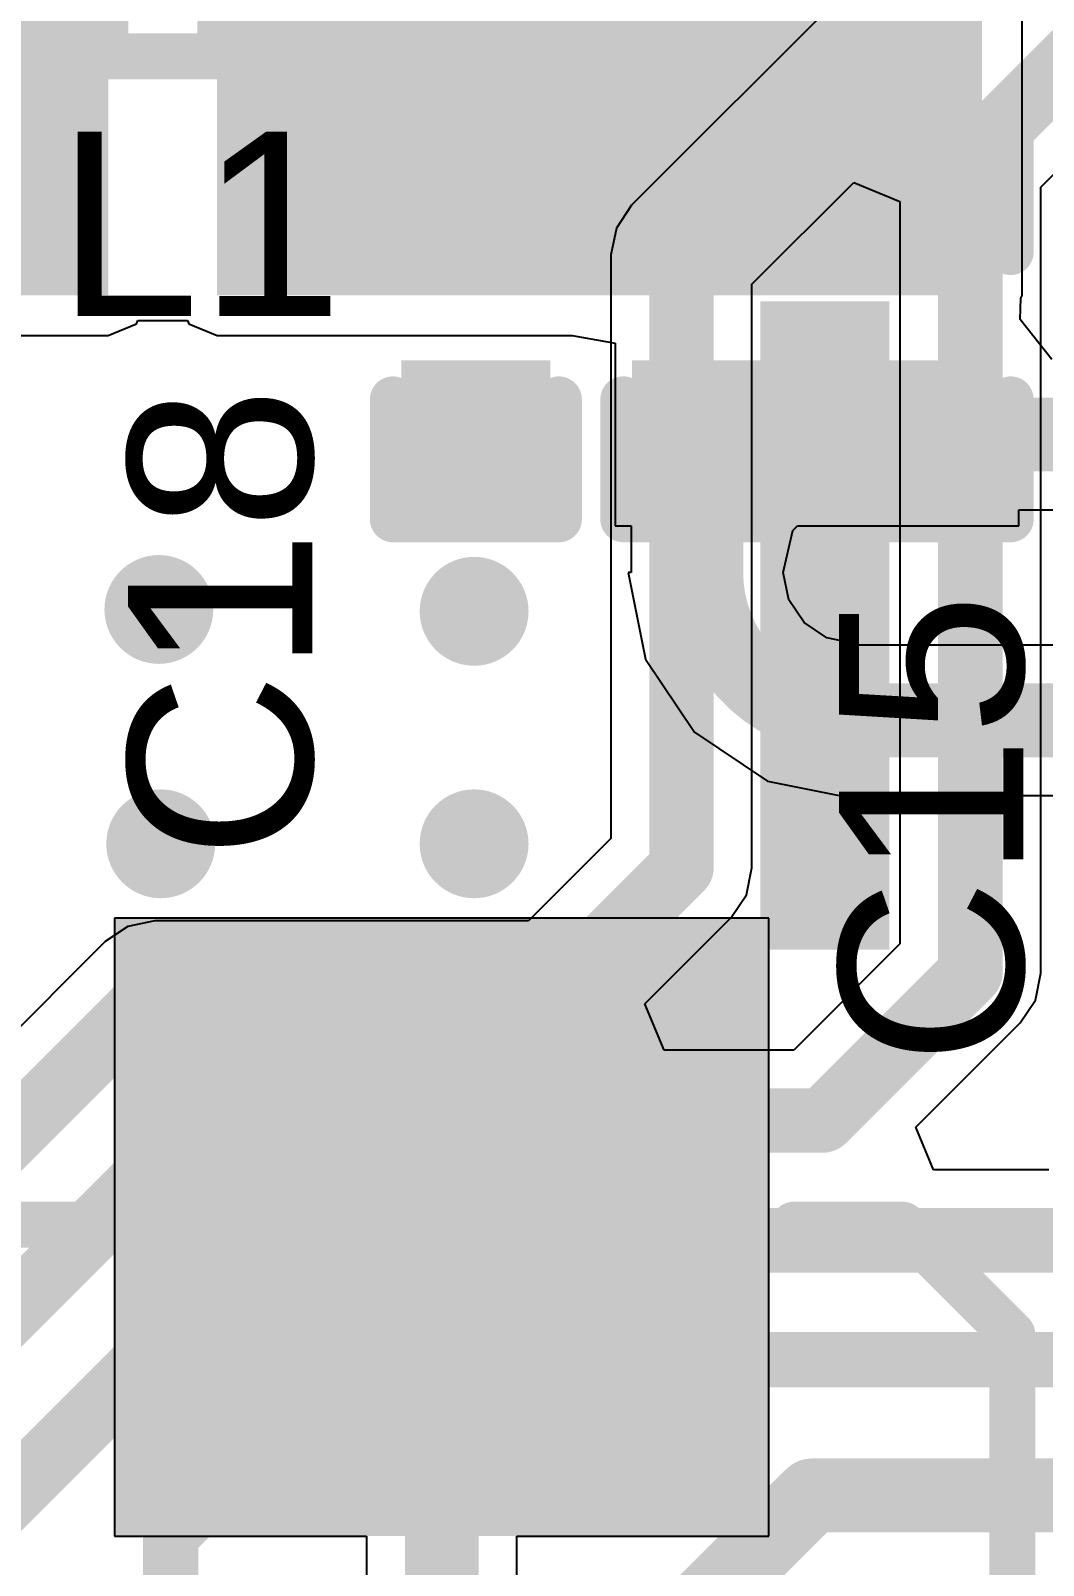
# Model space of a CAD drawing. Header units: millimetres. Extents: x -96 to 8, y -10 to 27.
# Drawn here: x -15.941 to -13.15, y 14.584 to 18.813 of the extents above; entities that cross this region are included whole.
import ezdxf

# ---------------------------------------------------------------- set-up
doc = ezdxf.new("R2010")
doc.units = ezdxf.units.MM
for name, color, linetype in [('BottomLayer', 5, 'Continuous'), ('TopLayer', 1, 'Continuous'), ('TopOverlay', 2, 'Continuous'), ('TopPaste', 8, 'Continuous'), ('TopSolder', 216, 'Continuous'), ('ViaHoleLayer', 16, 'Continuous')]:
    doc.layers.add(name, color=color, linetype=linetype)
doc.styles.add('Arial', font='', dxfattribs={"height": 0.2})
doc.styles.get('Arial').set_extended_font_data('Arial')

# ---------------------------------------------------------------- blocks, each defined once
blk = doc.blocks.new('TC33X_2_105E_26')
at = {"layer": 'TopLayer'}
blk.add_hatch(color=1, dxfattribs=at).paths.add_polyline_path([(-0.8, 2.375), (0.8, 2.375), (0.8, 0.875), (-0.8, 0.875)])
at = {"layer": 'TopPaste'}
blk.add_hatch(color=8, dxfattribs=at).paths.add_polyline_path([(-0.8, 2.375), (0.8, 2.375), (0.8, 0.875), (-0.8, 0.875)])
at = {"layer": 'TopSolder'}
blk.add_hatch(color=216, dxfattribs=at).paths.add_polyline_path([(-0.9016, 2.4766), (0.9016, 2.4766), (0.9016, 0.7734), (-0.9016, 0.7734)])
at = {"layer": 'TopOverlay', "const_width": 0.127}
for points in [[(-1.27, 1.6312), (-0.97, 1.6312)], [(0.97, 1.6312), (1.27, 1.6312)], [(1.27, 1.6312), (1.572, 1.3292)], [(1.572, -0.7874), (1.572, 1.3292)]]:
    blk.add_lwpolyline(points, dxfattribs=at)
at = {"layer": 'TopOverlay', "const_width": 0.0635}
for points in [[(-1.0018, 1.6312, 1), (-0.9383, 1.6312, 1)], [(0.9383, 1.6312, 1), (1.0018, 1.6312, 1)], [(1.2383, 1.6312, 1), (1.3018, 1.6312, 1)], [(1.2383, 1.6312, 1), (1.3018, 1.6312, 1)], [(1.5403, 1.3292, 1), (1.6038, 1.3292, 1)], [(1.5403, 1.3292, 1), (1.6038, 1.3292, 1)]]:
    blk.add_lwpolyline(points, format="xyb", close=True, dxfattribs=at)
blk = doc.blocks.new('IND_0201_42')
at = {"layer": 'TopLayer'}
for points in [[(-0.4, 0.15), (-0.15, 0.15), (-0.15, -0.15), (-0.4, -0.15)], [(0.15, 0.15), (0.4, 0.15), (0.4, -0.15), (0.15, -0.15)]]:
    blk.add_hatch(color=1, dxfattribs=at).paths.add_polyline_path(points)
at = {"layer": 'TopPaste'}
for points in [[(-0.4, 0.15), (-0.15, 0.15), (-0.15, -0.15), (-0.4, -0.15)], [(0.15, 0.15), (0.4, 0.15), (0.4, -0.15), (0.15, -0.15)]]:
    blk.add_hatch(color=8, dxfattribs=at).paths.add_polyline_path(points)
at = {"layer": 'TopSolder'}
for points in [[(-0.455, 0.205), (-0.095, 0.205), (-0.095, -0.205), (-0.455, -0.205)], [(0.095, 0.205), (0.455, 0.205), (0.455, -0.205), (0.095, -0.205)]]:
    blk.add_hatch(color=216, dxfattribs=at).paths.add_polyline_path(points)
at = {"layer": 'TopOverlay', "const_width": 0.127}
for points in [[(-0.4826, 0.2286), (-0.4826, -0.2286)], [(0.4826, 0.2286), (-0.4826, 0.2286)], [(0.4826, 0.2286), (0.4826, -0.2286)], [(0.4826, -0.2286), (-0.4826, -0.2286)]]:
    blk.add_lwpolyline(points, dxfattribs=at)
at = {"layer": 'TopOverlay', "const_width": 0.0635}
for points in [[(-0.5143, 0.2286, 1), (-0.4508, 0.2286, 1)], [(-0.5143, 0.2286, 1), (-0.4508, 0.2286, 1)], [(0.4508, 0.2286, 1), (0.5143, 0.2286, 1)], [(0.4508, 0.2286, 1), (0.5143, 0.2286, 1)], [(-0.5143, -0.2286, 1), (-0.4508, -0.2286, 1)], [(-0.5143, -0.2286, 1), (-0.4508, -0.2286, 1)], [(0.4508, -0.2286, 1), (0.5143, -0.2286, 1)], [(0.4508, -0.2286, 1), (0.5143, -0.2286, 1)]]:
    blk.add_lwpolyline(points, format="xyb", close=True, dxfattribs=at)
blk = doc.blocks.new('CAP_0201_65')
at = {"layer": 'TopLayer'}
for points in [[(-0.45, 0.15), (-0.15, 0.15), (-0.15, -0.15), (-0.45, -0.15)], [(0.15, 0.15), (0.45, 0.15), (0.45, -0.15), (0.15, -0.15)]]:
    blk.add_hatch(color=1, dxfattribs=at).paths.add_polyline_path(points)
at = {"layer": 'TopPaste'}
for points in [[(-0.45, 0.15), (-0.15, 0.15), (-0.15, -0.15), (-0.45, -0.15)], [(0.15, 0.15), (0.45, 0.15), (0.45, -0.15), (0.15, -0.15)]]:
    blk.add_hatch(color=8, dxfattribs=at).paths.add_polyline_path(points)
at = {"layer": 'TopSolder'}
for points in [[(-0.505, 0.205), (-0.095, 0.205), (-0.095, -0.205), (-0.505, -0.205)], [(0.095, 0.205), (0.505, 0.205), (0.505, -0.205), (0.095, -0.205)]]:
    blk.add_hatch(color=216, dxfattribs=at).paths.add_polyline_path(points)
at = {"layer": 'TopOverlay', "const_width": 0.127}
for points in [[(-0.5334, 0.2286), (-0.5334, -0.2286)], [(-0.5334, 0.2286), (-0.2032, 0.2286)], [(0.2032, 0.2286), (0.5334, 0.2286)], [(0.5334, 0.2286), (0.5334, -0.2286)], [(-0.5334, -0.2286), (-0.2032, -0.2286)], [(0.2032, -0.2286), (0.5334, -0.2286)]]:
    blk.add_lwpolyline(points, dxfattribs=at)
at = {"layer": 'TopOverlay', "const_width": 0.0635}
for points in [[(-0.5651, 0.2286, 1), (-0.5016, 0.2286, 1)], [(-0.5651, 0.2286, 1), (-0.5016, 0.2286, 1)], [(-0.2349, 0.2286, 1), (-0.1714, 0.2286, 1)], [(0.1714, 0.2286, 1), (0.2349, 0.2286, 1)], [(0.5016, 0.2286, 1), (0.5651, 0.2286, 1)], [(0.5016, 0.2286, 1), (0.5651, 0.2286, 1)], [(-0.5651, -0.2286, 1), (-0.5016, -0.2286, 1)], [(-0.5651, -0.2286, 1), (-0.5016, -0.2286, 1)], [(-0.2349, -0.2286, 1), (-0.1714, -0.2286, 1)], [(0.1714, -0.2286, 1), (0.2349, -0.2286, 1)], [(0.5016, -0.2286, 1), (0.5651, -0.2286, 1)], [(0.5016, -0.2286, 1), (0.5651, -0.2286, 1)]]:
    blk.add_lwpolyline(points, format="xyb", close=True, dxfattribs=at)
blk = doc.blocks.new('CAP_0201_67')
at = {"layer": 'TopLayer'}
for points in [[(-0.45, 0.15), (-0.15, 0.15), (-0.15, -0.15), (-0.45, -0.15)], [(0.15, 0.15), (0.45, 0.15), (0.45, -0.15), (0.15, -0.15)]]:
    blk.add_hatch(color=1, dxfattribs=at).paths.add_polyline_path(points)
at = {"layer": 'TopPaste'}
for points in [[(-0.45, 0.15), (-0.15, 0.15), (-0.15, -0.15), (-0.45, -0.15)], [(0.15, 0.15), (0.45, 0.15), (0.45, -0.15), (0.15, -0.15)]]:
    blk.add_hatch(color=8, dxfattribs=at).paths.add_polyline_path(points)
at = {"layer": 'TopSolder'}
for points in [[(-0.505, 0.205), (-0.095, 0.205), (-0.095, -0.205), (-0.505, -0.205)], [(0.095, 0.205), (0.505, 0.205), (0.505, -0.205), (0.095, -0.205)]]:
    blk.add_hatch(color=216, dxfattribs=at).paths.add_polyline_path(points)
at = {"layer": 'TopOverlay', "const_width": 0.127}
for points in [[(-0.5334, 0.2286), (-0.5334, -0.2286)], [(-0.5334, 0.2286), (-0.2032, 0.2286)], [(0.2032, 0.2286), (0.5334, 0.2286)], [(0.5334, 0.2286), (0.5334, -0.2286)], [(-0.5334, -0.2286), (-0.2032, -0.2286)], [(0.2032, -0.2286), (0.5334, -0.2286)]]:
    blk.add_lwpolyline(points, dxfattribs=at)
at = {"layer": 'TopOverlay', "const_width": 0.0635}
for points in [[(-0.5651, 0.2286, 1), (-0.5016, 0.2286, 1)], [(-0.5651, 0.2286, 1), (-0.5016, 0.2286, 1)], [(-0.2349, 0.2286, 1), (-0.1714, 0.2286, 1)], [(0.1714, 0.2286, 1), (0.2349, 0.2286, 1)], [(0.5016, 0.2286, 1), (0.5651, 0.2286, 1)], [(0.5016, 0.2286, 1), (0.5651, 0.2286, 1)], [(-0.5651, -0.2286, 1), (-0.5016, -0.2286, 1)], [(-0.5651, -0.2286, 1), (-0.5016, -0.2286, 1)], [(-0.2349, -0.2286, 1), (-0.1714, -0.2286, 1)], [(0.1714, -0.2286, 1), (0.2349, -0.2286, 1)], [(0.5016, -0.2286, 1), (0.5651, -0.2286, 1)], [(0.5016, -0.2286, 1), (0.5651, -0.2286, 1)]]:
    blk.add_lwpolyline(points, format="xyb", close=True, dxfattribs=at)
blk = doc.blocks.new('CAP_0201_70')
at = {"layer": 'TopLayer'}
for points in [[(-0.45, 0.15), (-0.15, 0.15), (-0.15, -0.15), (-0.45, -0.15)], [(0.15, 0.15), (0.45, 0.15), (0.45, -0.15), (0.15, -0.15)]]:
    blk.add_hatch(color=1, dxfattribs=at).paths.add_polyline_path(points)
at = {"layer": 'TopPaste'}
for points in [[(-0.45, 0.15), (-0.15, 0.15), (-0.15, -0.15), (-0.45, -0.15)], [(0.15, 0.15), (0.45, 0.15), (0.45, -0.15), (0.15, -0.15)]]:
    blk.add_hatch(color=8, dxfattribs=at).paths.add_polyline_path(points)
at = {"layer": 'TopSolder'}
for points in [[(-0.505, 0.205), (-0.095, 0.205), (-0.095, -0.205), (-0.505, -0.205)], [(0.095, 0.205), (0.505, 0.205), (0.505, -0.205), (0.095, -0.205)]]:
    blk.add_hatch(color=216, dxfattribs=at).paths.add_polyline_path(points)
at = {"layer": 'TopOverlay', "const_width": 0.127}
for points in [[(-0.5334, 0.2286), (-0.5334, -0.2286)], [(-0.5334, 0.2286), (-0.2032, 0.2286)], [(0.2032, 0.2286), (0.5334, 0.2286)], [(0.5334, 0.2286), (0.5334, -0.2286)], [(-0.5334, -0.2286), (-0.2032, -0.2286)], [(0.2032, -0.2286), (0.5334, -0.2286)]]:
    blk.add_lwpolyline(points, dxfattribs=at)
at = {"layer": 'TopOverlay', "const_width": 0.0635}
for points in [[(-0.5651, 0.2286, 1), (-0.5016, 0.2286, 1)], [(-0.5651, 0.2286, 1), (-0.5016, 0.2286, 1)], [(-0.2349, 0.2286, 1), (-0.1714, 0.2286, 1)], [(0.1714, 0.2286, 1), (0.2349, 0.2286, 1)], [(0.5016, 0.2286, 1), (0.5651, 0.2286, 1)], [(0.5016, 0.2286, 1), (0.5651, 0.2286, 1)], [(-0.5651, -0.2286, 1), (-0.5016, -0.2286, 1)], [(-0.5651, -0.2286, 1), (-0.5016, -0.2286, 1)], [(-0.2349, -0.2286, 1), (-0.1714, -0.2286, 1)], [(0.1714, -0.2286, 1), (0.2349, -0.2286, 1)], [(0.5016, -0.2286, 1), (0.5651, -0.2286, 1)], [(0.5016, -0.2286, 1), (0.5651, -0.2286, 1)]]:
    blk.add_lwpolyline(points, format="xyb", close=True, dxfattribs=at)

msp = doc.modelspace()

# ---------------------------------------------------------------- hatches: boundary and pattern name
at = {"layer": 'BottomLayer'}
msp.add_hatch(color=5, dxfattribs=at).paths.add_polyline_path([(-13.9298, 16.2804), (-13.5745, 16.2804), (-13.5745, 18.0672), (-13.9298, 18.0672)])
h = msp.add_hatch(color=5, dxfattribs=at)
edge = h.paths.add_edge_path()
edge.add_arc((-15.5876, 17.218), 0.15, 0, 360)
h = msp.add_hatch(color=5, dxfattribs=at)
edge = h.paths.add_edge_path()
edge.add_arc((-14.7189, 17.2129), 0.15, 0, 360)
h = msp.add_hatch(color=5, dxfattribs=at)
edge = h.paths.add_edge_path()
edge.add_arc((-15.5825, 16.5721), 0.15, 0, 360)
h = msp.add_hatch(color=5, dxfattribs=at)
edge = h.paths.add_edge_path()
edge.add_arc((-14.7189, 16.5721), 0.15, 0, 360)
h = msp.add_hatch(color=5, dxfattribs=at)
edge = h.paths.add_edge_path()
edge.add_arc((-13.7583, 16.5574), 0.15, 0, 360)
at = {"layer": 'TopLayer'}
for points in [[(-19.3896, 18.0834), (-15.727, 18.0834), (-15.727, 19.8834), (-19.3896, 19.8834)], [(-15.427, 18.0834), (-13.319, 18.0834), (-13.319, 19.8834), (-15.427, 19.8834)]]:
    msp.add_hatch(color=1, dxfattribs=at).paths.add_polyline_path(points)
h = msp.add_hatch(color=1, dxfattribs=at)
edge = h.paths.add_edge_path()
edge.add_arc((-15.5876, 17.218), 0.15, 0, 360)
h = msp.add_hatch(color=1, dxfattribs=at)
edge = h.paths.add_edge_path()
edge.add_arc((-14.7189, 17.2129), 0.15, 0, 360)
h = msp.add_hatch(color=1, dxfattribs=at)
edge = h.paths.add_edge_path()
edge.add_arc((-15.5825, 16.5721), 0.15, 0, 360)
h = msp.add_hatch(color=1, dxfattribs=at)
edge = h.paths.add_edge_path()
edge.add_arc((-14.7189, 16.5721), 0.15, 0, 360)
h = msp.add_hatch(color=1, dxfattribs=at)
edge = h.paths.add_edge_path()
edge.add_arc((-13.7583, 16.5574), 0.15, 0, 360)
at = {"layer": 'ViaHoleLayer'}
h = msp.add_hatch(color=16, dxfattribs=at)
edge = h.paths.add_edge_path()
edge.add_arc((-15.5876, 17.218), 0.075, 0, 360)
h = msp.add_hatch(color=16, dxfattribs=at)
edge = h.paths.add_edge_path()
edge.add_arc((-14.7189, 17.2129), 0.075, 0, 360)
h = msp.add_hatch(color=16, dxfattribs=at)
edge = h.paths.add_edge_path()
edge.add_arc((-15.5825, 16.5721), 0.075, 0, 360)
h = msp.add_hatch(color=16, dxfattribs=at)
edge = h.paths.add_edge_path()
edge.add_arc((-14.7189, 16.5721), 0.075, 0, 360)
h = msp.add_hatch(color=16, dxfattribs=at)
edge = h.paths.add_edge_path()
edge.add_arc((-13.7583, 16.5574), 0.075, 0, 360)

# ---------------------------------------------------------------- linework, layer by layer
at = {"layer": 'BottomLayer'}
for p, q in [((-12.1885, 20.4286), (-14.2848, 18.3322)), ((-13.1572, 18.3814), (-12.8507, 18.6879)), ((-13.9533, 18.1144), (-13.6727, 18.395)), ((-13.6727, 18.395), (-13.5457, 18.3424)), ((-13.1572, 16.2159), (-13.1572, 18.3814)), ((-14.2848, 18.3322), (-14.3269, 18.2692)), ((-13.5457, 18.3424), (-13.5457, 16.2963)), ((-14.3269, 18.2692), (-14.3417, 18.1949)), ((-14.3417, 18.1949), (-14.3417, 16.5866)), ((-13.9533, 16.5061), (-13.9533, 18.1144)), ((-14.3417, 16.5866), (-14.5689, 16.3594)), ((-13.9681, 16.4318), (-13.9533, 16.5061)), ((-13.9533, 16.5061), (-13.9533, 16.5061)), ((-14.0102, 16.3688), (-13.9681, 16.4318)), ((-14.2481, 16.1308), (-14.0102, 16.3688)), ((-15.6727, 16.3446), (-15.7357, 16.3025)), ((-15.5984, 16.3594), (-15.6727, 16.3446)), ((-14.5689, 16.3594), (-15.5984, 16.3594)), ((-15.7357, 16.3025), (-16.819, 15.2192)), ((-13.5457, 16.2963), (-13.8382, 16.0038)), ((-13.172, 16.1415), (-13.1572, 16.2159)), ((-14.1955, 16.0038), (-14.2481, 16.1308)), ((-13.2141, 16.0785), (-13.172, 16.1415)), ((-13.5017, 15.791), (-13.2141, 16.0785)), ((-13.8382, 16.0038), (-14.1955, 16.0038)), ((-13.4531, 15.6736), (-13.5017, 15.791)), ((-13.135, 15.6736), (-13.4531, 15.6736))]:
    msp.add_line(p, q, dxfattribs=at)
for points, const_width in [([(-14.1475, 18.1949), (-12.0511, 20.2913)], 0.1778), ([(-13.3514, 18.4619), (-11.8781, 19.9353)], 0.1778), ([(-13.3514, 16.2159), (-13.3514, 18.4619)], 0.1778), ([(-14.1475, 16.5061), (-14.1475, 18.1949)], 0.1778), ([(-14.4884, 16.1652), (-14.1475, 16.5061)], 0.1778), ([(-13.7577, 15.8096), (-13.3514, 16.2159)], 0.1778), ([(-16.742, 15.0215), (-15.5984, 16.1652)], 0.1778), ([(-15.5984, 16.1652), (-14.4884, 16.1652)], 0.1778), ([(-16.3958, 14.8824), (-15.4686, 15.8096)], 0.1778), ([(-15.4686, 15.8096), (-13.7577, 15.8096)], 0.1778), ([(-16.0446, 14.7264), (-15.2916, 15.4794)], 0.1778), ([(-15.2916, 15.4794), (-13.0546, 15.4794)], 0.1778), ([(-15.5547, 14.6639), (-15.0685, 15.1501)], 0.1524), ([(-15.0685, 15.1501), (-12.0839, 15.1501)], 0.1524), ([(-14.3489, 14.215), (-13.7874, 14.7765)], 0.2032), ([(-13.7874, 14.7765), (-12.8717, 14.7765)], 0.2032), ([(-15.5547, 11.5316), (-15.5547, 14.6639)], 0.1524)]:
    msp.add_lwpolyline(points, dxfattribs=dict(at, const_width=const_width))
for points, const_width in [([(-13.3959, 18.4619, 1), (-13.307, 18.4619, 1)], 0.0889), ([(-13.3959, 18.4619, 1), (-13.307, 18.4619, 1)], 0.0889), ([(-14.192, 18.1949, 1), (-14.1031, 18.1949, 1)], 0.0889), ([(-14.192, 18.1949, 1), (-14.1031, 18.1949, 1)], 0.0889), ([(-14.192, 16.5061, 1), (-14.1031, 16.5061, 1)], 0.0889), ([(-14.192, 16.5061, 1), (-14.1031, 16.5061, 1)], 0.0889), ([(-13.3959, 16.2159, 1), (-13.307, 16.2159, 1)], 0.0889), ([(-13.3959, 16.2159, 1), (-13.307, 16.2159, 1)], 0.0889), ([(-15.6428, 16.1652, 1), (-15.5539, 16.1652, 1)], 0.0889), ([(-15.6428, 16.1652, 1), (-15.5539, 16.1652, 1)], 0.0889), ([(-14.5329, 16.1652, 1), (-14.444, 16.1652, 1)], 0.0889), ([(-14.5329, 16.1652, 1), (-14.444, 16.1652, 1)], 0.0889), ([(-15.5131, 15.8096, 1), (-15.4242, 15.8096, 1)], 0.0889), ([(-15.5131, 15.8096, 1), (-15.4242, 15.8096, 1)], 0.0889), ([(-13.8022, 15.8096, 1), (-13.7133, 15.8096, 1)], 0.0889), ([(-13.8022, 15.8096, 1), (-13.7133, 15.8096, 1)], 0.0889), ([(-15.336, 15.4794, 1), (-15.2471, 15.4794, 1)], 0.0889), ([(-15.336, 15.4794, 1), (-15.2471, 15.4794, 1)], 0.0889), ([(-15.1066, 15.1501, 1), (-15.0304, 15.1501, 1)], 0.0762), ([(-15.1066, 15.1501, 1), (-15.0304, 15.1501, 1)], 0.0762), ([(-13.8382, 14.7765, 1), (-13.7366, 14.7765, 1)], 0.1016), ([(-13.8382, 14.7765, 1), (-13.7366, 14.7765, 1)], 0.1016), ([(-15.5928, 14.6639, 1), (-15.5166, 14.6639, 1)], 0.0762), ([(-15.5928, 14.6639, 1), (-15.5166, 14.6639, 1)], 0.0762)]:
    msp.add_lwpolyline(points, format="xyb", close=True, dxfattribs=dict(at, const_width=const_width))
at = {"layer": 'TopLayer'}
for p, q in [((-13.209, 18.0834), (-13.209, 19.8834)), ((-13.2145, 18.0173), (-13.212, 18.0763)), ((-13.212, 18.0763), (-13.209, 18.0834)), ((-15.727, 17.9734), (-15.6492, 18.0056)), ((-15.6492, 18.0056), (-15.6457, 18.0141)), ((-15.6457, 18.0141), (-15.5083, 18.0141)), ((-15.5083, 18.0141), (-15.5048, 18.0056)), ((-15.5048, 18.0056), (-15.427, 17.9734)), ((-13.1266, 17.9072), (-13.2145, 18.0173)), ((-16.8287, 17.9734), (-15.727, 17.9734)), ((-15.427, 17.9734), (-14.4486, 17.9734)), ((-14.4486, 17.9734), (-14.3306, 17.9516)), ((-14.3306, 17.9516), (-14.3306, 17.8464)), ((-14.3306, 17.8464), (-14.3306, 17.4484)), ((-13.2174, 17.4484), (-13.2174, 17.4928)), ((-13.2174, 17.4928), (-10.9968, 17.4928)), ((-14.3306, 17.4484), (-14.2862, 17.4484)), ((-14.2862, 17.4484), (-14.2862, 17.3196)), ((-13.8668, 17.3196), (-13.8403, 17.4355)), ((-13.8403, 17.4355), (-13.8274, 17.4484)), ((-13.8274, 17.4484), (-13.7206, 17.4484)), ((-13.7206, 17.4484), (-13.7004, 17.4484)), ((-13.7004, 17.4484), (-13.2174, 17.4484)), ((-14.2862, 17.3196), (-14.2942, 17.3196)), ((-14.2942, 17.3196), (-14.2468, 17.0814)), ((-13.852, 17.2449), (-13.8668, 17.3196)), ((-13.8097, 17.1817), (-13.852, 17.2449)), ((-13.7465, 17.1394), (-13.8097, 17.1817)), ((-13.6718, 17.1246), (-13.7465, 17.1394)), ((-13.6718, 17.1196), (-13.6718, 17.1246)), ((-10.8372, 17.1196), (-13.6718, 17.1196)), ((-14.2468, 17.0814), (-14.1119, 16.8795)), ((-14.1119, 16.8795), (-13.91, 16.7446)), ((-13.91, 16.7446), (-13.6718, 16.6972)), ((-13.6718, 16.6972), (-13.6718, 16.7052)), ((-13.6718, 16.7052), (-10.9568, 16.7052)), ((-13.9064, 16.3676), (-15.7096, 16.3676)), ((-15.7096, 16.3676), (-15.7096, 14.6644)), ((-13.9064, 14.6644), (-13.9064, 16.3676)), ((-15.7096, 14.6644), (-15.0152, 14.6644)), ((-15.0152, 14.6644), (-15.0152, 13.6148)), ((-14.6008, 13.7006), (-14.6008, 14.6644)), ((-14.6008, 14.6644), (-13.9064, 14.6644))]:
    msp.add_line(p, q, dxfattribs=at)
at = {"layer": 'TopLayer', "const_width": 0.2032}
for points in [[(-14.079, 17.3196), (-14.079, 17.7)], [(-13.469, 17.7), (-10.9968, 17.7)], [(-13.6718, 16.9124), (-10.7844, 16.9124)], [(-14.808, 13.6148), (-14.808, 15.516)]]:
    msp.add_lwpolyline(points, dxfattribs=at)
at = {"layer": 'TopLayer', "const_width": 0.1016}
for points in [[(-14.1298, 17.7, 1), (-14.0282, 17.7, 1)], [(-13.5198, 17.7, 1), (-13.4182, 17.7, 1)], [(-14.1298, 17.3196, 1), (-14.0282, 17.3196, 1)], [(-14.1298, 17.3196, 1), (-14.0282, 17.3196, 1)], [(-13.7226, 16.9124, 1), (-13.621, 16.9124, 1)], [(-13.7226, 16.9124, 1), (-13.621, 16.9124, 1)], [(-14.8588, 15.516, 1), (-14.7572, 15.516, 1)]]:
    msp.add_lwpolyline(points, format="xyb", close=True, dxfattribs=at)
at = {"layer": 'TopLayer', "const_width": 0.2032}
msp.add_lwpolyline([(-13.6718, 16.9124, -0.414214), (-14.079, 17.3196)], format="xyb", dxfattribs=at)
at = {"layer": 'TopOverlay', "const_width": 0.127}
msp.add_lwpolyline([(-14.079, 18.5334), (-14.079, 19.0594)], dxfattribs=at)
at = {"layer": 'TopOverlay', "const_width": 0.0635}
msp.add_lwpolyline([(-14.1107, 18.5334, 1), (-14.0472, 18.5334, 1)], format="xyb", close=True, dxfattribs=at)

# ---------------------------------------------------------------- block references
for name, p, rotation in [('IND_0201_42', (-15.577, 18.971), 180), ('CAP_0201_67', (-14.714, 18), 90), ('CAP_0201_65', (-14.079, 18), 90), ('CAP_0201_70', (-13.469, 18), 90)]:
    msp.add_blockref(name, p, dxfattribs=dict(rotation=rotation))
msp.add_blockref('TC33X_2_105E_26', (-14.808, 13.891))

# ---------------------------------------------------------------- texts
at = {"layer": 'TopOverlay', "style": 'Arial'}
msp.add_text('L1', height=0.508, dxfattribs=at).set_placement((-15.87, 18.027))
for s, p in [('C18', (-15.1649, 16.5303)), ('C15', (-13.2057, 15.9624))]:
    msp.add_text(s, height=0.508, rotation=90, dxfattribs=at).set_placement(p)

doc.saveas('drawing.dxf')
